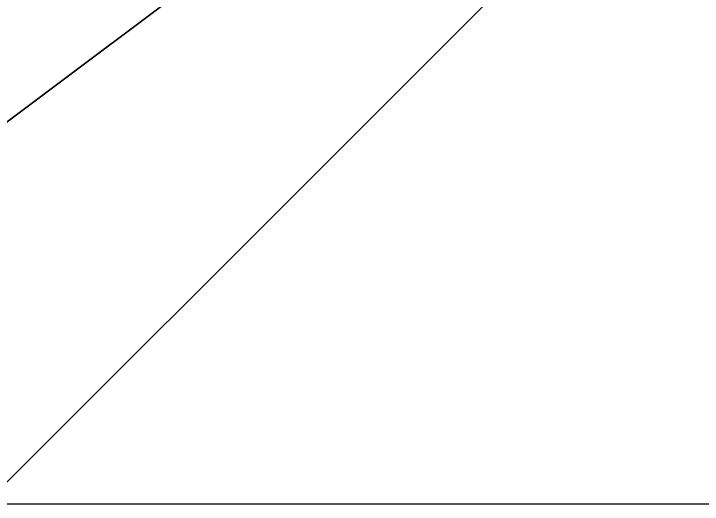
# Model space of a CAD drawing. Header units: metres. Extents: x 0 to 400, y 0 to 400.
# Drawn here: x 204 to 298, y 200 to 267.1 of the extents above; entities that cross this region are included whole.
import ezdxf

# ---------------------------------------------------------------- set-up
doc = ezdxf.new("R2010")
doc.units = ezdxf.units.M

msp = doc.modelspace()

# ---------------------------------------------------------------- linework, layer by layer
for points in [[(200, 200, -800), (0, 100, -800), (400, 400, -800), (400.0001, 400.0001, -799.9999)], [(400, 400, -800), (0, 100, -800), (0, 400, -800), (0.0001, 400.0001, -799.9999)], [(200, 200, -1200), (0, 100, -1200), (400, 400, -1200), (400.0001, 400.0001, -1199.9999)], [(400, 400, -1200), (0, 100, -1200), (0, 400, -1200), (0.0001, 400.0001, -1199.9999)], [(200, 200, -800), (400, 400, -800), (300, 200, -800), (300.0001, 200.0001, -799.9999)], [(200, 200, -1200), (400, 400, -1200), (300, 200, -1200), (300.0001, 200.0001, -1199.9999)]]:
    msp.add_3dface(points)

doc.saveas('drawing.dxf')
